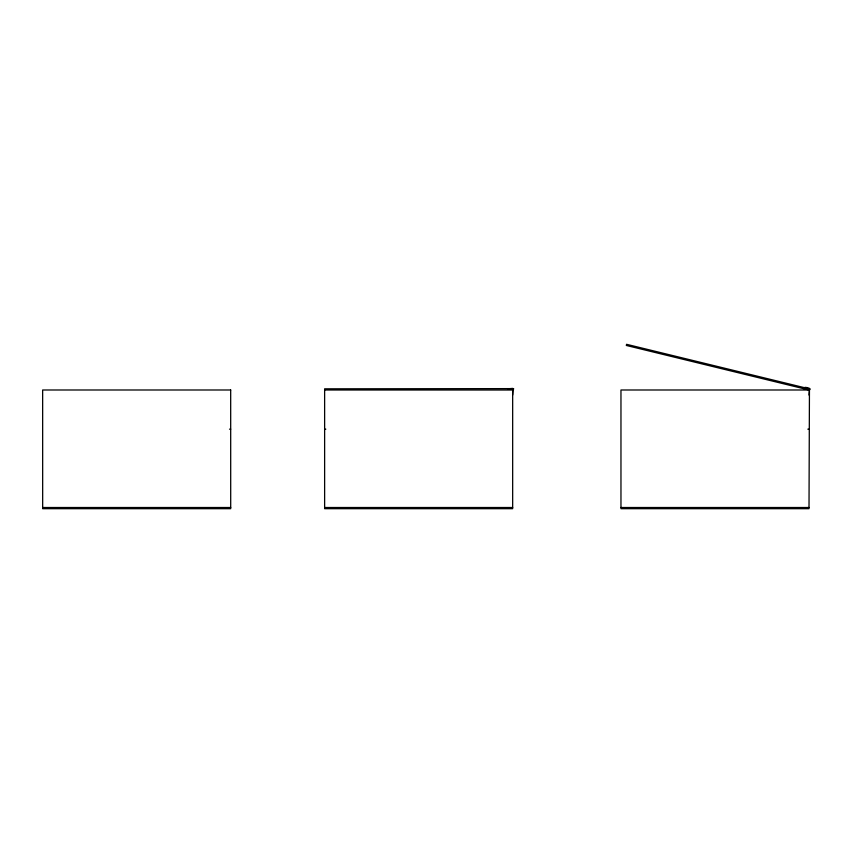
<?xml version="1.0" encoding="UTF-8"?>
<svg xmlns="http://www.w3.org/2000/svg" width="853" height="853" viewBox="0 0 853 853"><rect width="100%" height="100%" fill="white"/><g stroke="black" fill="none" stroke-linecap="round" stroke-linejoin="round"><path stroke-width="1.28" d="M804.336 387.646C804.496 386.633 812.813 388.499 809.39 389.992L620.963 389.992L620.963 508.687L809.007 508.687L809.454 388.531L809.007 389.992L626.315 345.454L626.592 344.313L809.284 388.851M324.63 389.992L513.325 390.013L513.634 388.616L324.63 388.819L324.63 508.687L512.664 508.687L512.664 388.424L507.578 388.819M512.664 395.078L513.058 389.992M809.007 395.078L809.39 389.992M229.51 429.166L230.683 429.166M324.63 429.166L325.803 429.166M807.823 429.166L809.007 429.166M42.65 507.514L230.705 507.514M324.63 507.514L512.664 507.514M620.963 507.514L809.007 507.514M230.683 389.992L42.65 389.992L42.671 508.687L230.705 508.687L230.683 389.992"/></g></svg>
